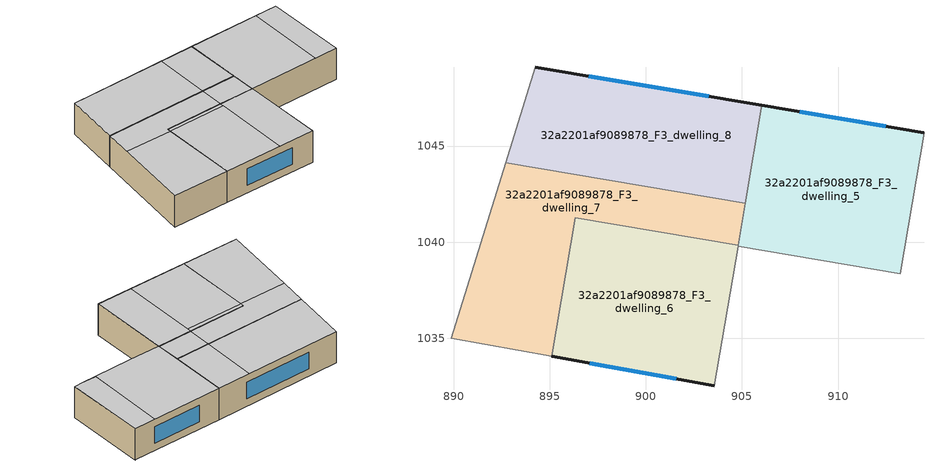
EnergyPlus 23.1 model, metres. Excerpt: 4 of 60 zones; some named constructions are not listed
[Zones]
32a2201af9089878_F3_dwelling_5
 floor to 32a2201af9089878_F2_dwelling_5 (EU_floor_Construction): 914.47,1045.68 913.23,1038.37 904.8,1039.79 906.04,1047.11 z9
 wall outside (EU_wall_Construction): 914.47,1045.68 906.04,1047.11 z9:12
 wall to 32a2201af9089878_F3_dwelling_3 (EU_wall_Construction): 913.23,1038.37 914.47,1045.68 z9:12
 wall to 32a2201af9089878_F3_dwelling_4 (EU_wall_Construction): 904.8,1039.79 913.23,1038.37 z9:12
 wall to 32a2201af9089878_F3_dwelling_8 (EU_wall_Construction): 906.04,1047.11 905.18,1042.02 z9:12
 wall to 32a2201af9089878_F3_dwelling_7 (EU_wall_Construction): 905.18,1042.02 904.81,1039.84 z9:12
 wall to 32a2201af9089878_F3_dwelling_6 (EU_wall_Construction): 904.81,1039.84 904.8,1039.79 z9:12
 window (EU_Window_Construction): 912.49,1046.02 908.02,1046.78 z9.7:11.3
 ceiling adiabatic (EU_roof_Construction): 911.13,1038.72 912.45,1046.02 906.04,1047.11 904.8,1039.83 907.7,1039.3 z12
 ceiling to 32a2201af9089878_F4_dwelling_3 (EU_floor_Construction): 913.23,1038.37 914.47,1045.68 912.45,1046.02 911.13,1038.74 912.46,1038.49 z12
 ceiling to 32a2201af9089878_F4_dwelling_4 (EU_floor_Construction): 907.7,1039.3 904.8,1039.83 904.8,1039.79 z12
 ceiling to 32a2201af9089878_F4_dwelling_2 (EU_floor_Construction): 912.46,1038.49 911.13,1038.74 911.13,1038.72 z12
32a2201af9089878_F3_dwelling_6
 floor to 32a2201af9089878_F2_dwelling_6 (EU_floor_Construction): 904.81,1039.84 903.57,1032.53 895.1,1034.07 896.32,1041.28 z9
 wall outside (EU_wall_Construction): 895.1,1034.07 903.57,1032.53 z9:12
 wall to 32a2201af9089878_F3_dwelling_7 (EU_wall_Construction): 904.81,1039.84 896.32,1041.28 895.1,1034.07 z9:12
 wall to 32a2201af9089878_F3_dwelling_4 (EU_wall_Construction): 903.57,1032.53 904.8,1039.79 z9:12
 window (EU_Window_Construction): 897.09,1033.7 901.58,1032.89 z9.7:11.3
 ceiling to 32a2201af9089878_F4_dwelling_6 (EU_floor_Construction): 900.31,1033.12 901.56,1040.02 896.27,1040.98 895.1,1034.07 z12
 ceiling to 32a2201af9089878_F4_dwelling_4 (EU_floor_Construction): 903.57,1032.53 904.8,1039.83 903.45,1040.07 901.63,1040.38 900.31,1033.12 z12
 ceiling to 32a2201af9089878_F4_dwelling_7 (EU_floor_Construction): 901.56,1040.02 901.63,1040.38 896.32,1041.28 896.27,1040.98 z12
 ceiling adiabatic (EU_roof_Construction): 904.8,1039.83 904.81,1039.84 903.45,1040.07 z12
32a2201af9089878_F3_dwelling_7
 floor to 32a2201af9089878_F2_dwelling_7 (EU_floor_Construction): 905.18,1042.03 904.81,1039.84 896.32,1041.28 895.1,1034.07 889.87,1035.02 892.71,1044.13 z9
 wall adiabatic (EU_wall_Construction): 892.71,1044.13 889.87,1035.02 895.1,1034.07 z9:12
 wall to 32a2201af9089878_F3_dwelling_8 (EU_wall_Construction): 905.18,1042.03 892.71,1044.13 z9:12
 ceiling to 32a2201af9089878_F4_dwelling_7 (EU_floor_Construction): 901.63,1040.38 902.03,1042.56 892.71,1044.13 891.97,1041.76 896.27,1040.98 896.32,1041.28 z12
 ceiling to 32a2201af9089878_F4_dwelling_6 (EU_floor_Construction): 895.1,1034.07 896.27,1040.98 891.97,1041.76 889.87,1035.02 z12
 ceiling to 32a2201af9089878_F4_dwelling_5 (EU_floor_Construction): 904.81,1039.84 905.18,1042.03 902.03,1042.56 901.63,1040.4 903.45,1040.07 z12
 ceiling to 32a2201af9089878_F4_dwelling_4 (EU_floor_Construction): 903.45,1040.07 901.63,1040.4 901.63,1040.38 z12
32a2201af9089878_F3_dwelling_8
 floor to 32a2201af9089878_F2_dwelling_8 (EU_floor_Construction): 906.04,1047.11 905.18,1042.03 892.71,1044.13 894.25,1049.11 z9
 wall outside (EU_wall_Construction): 906.04,1047.11 894.25,1049.11 z9:12
 wall adiabatic (EU_wall_Construction): 894.25,1049.11 892.71,1044.13 z9:12
 window (EU_Window_Construction): 903.27,1047.58 897.02,1048.64 z9.7:11.3
 ceiling to 32a2201af9089878_F4_dwelling_7 (EU_floor_Construction): 902.03,1042.56 902.95,1047.63 894.25,1049.11 892.71,1044.13 z12
 ceiling to 32a2201af9089878_F4_dwelling_5 (EU_floor_Construction): 905.18,1042.03 906.04,1047.11 902.95,1047.63 902.03,1042.56 z12
[SCHEDULE:FILE] Column Number=1; Rows to Skip at Top=0; Number of Hours of Data=8760; Column Separator=Comma; Interpolate to Timestep=No; Minutes per Item=60; Adjust Schedule for Daylight Savings=Yes
Name | File
EU_Step8_GainSchedule_32a2201af9089878_F2_dwelling_6_f000 | ../../schedules/32a2201af9089878/32a2201af9089878_F2_dwelling_6_f000_gain.csv
EU_Step8_GainSchedule_32a2201af9089878_F2_dwelling_7_f000 | ../../schedules/32a2201af9089878/32a2201af9089878_F2_dwelling_7_f000_gain.csv
EU_Step8_GainSchedule_32a2201af9089878_F2_dwelling_8_f000 | ../../schedules/32a2201af9089878/32a2201af9089878_F2_dwelling_8_f000_gain.csv
EU_Step8_GainSchedule_32a2201af9089878_F3_dwelling_0_f000 | ../../schedules/32a2201af9089878/32a2201af9089878_F3_dwelling_0_f000_gain.csv
EU_Step8_GainSchedule_32a2201af9089878_F3_dwelling_1_f000 | ../../schedules/32a2201af9089878/32a2201af9089878_F3_dwelling_1_f000_gain.csv
EU_Step8_GainSchedule_32a2201af9089878_F3_dwelling_2_f000 | ../../schedules/32a2201af9089878/32a2201af9089878_F3_dwelling_2_f000_gain.csv
EU_Step8_GainSchedule_32a2201af9089878_F3_dwelling_3_f000 | ../../schedules/32a2201af9089878/32a2201af9089878_F3_dwelling_3_f000_gain.csv
EU_Step8_GainSchedule_32a2201af9089878_F3_dwelling_4_f000 | ../../schedules/32a2201af9089878/32a2201af9089878_F3_dwelling_4_f000_gain.csv
EU_Step8_GainSchedule_32a2201af9089878_F3_dwelling_5_f000 | ../../schedules/32a2201af9089878/32a2201af9089878_F3_dwelling_5_f000_gain.csv
EU_Step8_GainSchedule_32a2201af9089878_F3_dwelling_6_f000 | ../../schedules/32a2201af9089878/32a2201af9089878_F3_dwelling_6_f000_gain.csv
EU_Step8_GainSchedule_32a2201af9089878_F3_dwelling_7_f000 | ../../schedules/32a2201af9089878/32a2201af9089878_F3_dwelling_7_f000_gain.csv
EU_Step8_GainSchedule_32a2201af9089878_F3_dwelling_8_f000 | ../../schedules/32a2201af9089878/32a2201af9089878_F3_dwelling_8_f000_gain.csv
